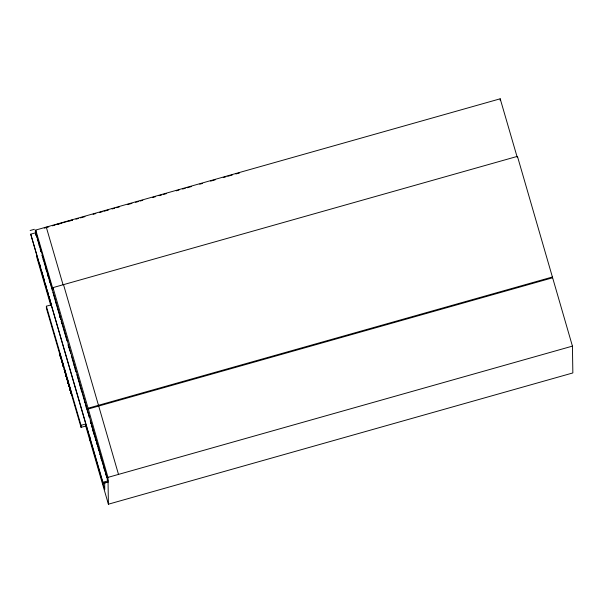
<?xml version="1.0" encoding="UTF-8"?>
<svg xmlns="http://www.w3.org/2000/svg" width="603" height="603" viewBox="0 0 603 603"><rect width="100%" height="100%" fill="white"/><g stroke="black" fill="none" stroke-linecap="round" stroke-linejoin="round"><path stroke-width="0.9" d="M69.662 388L69.059 385.95L69.647 387.608M69.435 387.232L69.94 389.372M64.559 370.332L64.348 369.707L64.77 370.272M69.662 387.767L69.488 386.5M30.15 230.497L34.416 229.291M35.675 233.157L35.253 230.685L35.833 232.66L35.75 230.06L500.196 98.802L517.208 157.27M56.267 224.587L58.981 223.819M60.797 223.306L72.586 219.974M44.29 228.13L48.813 226.849M52.431 225.831L55.137 225.062M56.946 224.55L61.468 223.276M69.601 220.977L72.315 220.208M75.925 219.191L78.639 218.422M80.448 217.909L84.97 216.635M93.103 214.336L95.817 213.568M99.427 212.55L102.141 211.781M103.95 211.269L108.465 209.995M112.083 208.97L114.796 208.208M116.605 207.696L119.311 206.927M127.452 204.628L131.967 203.354M135.585 202.329L138.298 201.56M140.1 201.055L142.813 200.286M152.755 197.475L155.468 196.714M159.086 195.689L161.792 194.92M163.601 194.415L166.315 193.646M176.257 190.834L178.97 190.066M182.581 189.048L185.294 188.279M187.103 187.767L191.626 186.493M199.759 184.194L202.472 183.425M210.605 181.126L215.12 179.852M223.261 177.553L225.967 176.785M227.776 176.272L232.298 174.998M235.909 173.973L239.527 172.955M104.658 482.792L104.764 489.591L30.73 234.168L35.848 232.728L108.035 480.817L102.909 482.264L102.932 483.372L108.05 481.925M35.75 230.06L53.019 289.425L52.996 287.616L517.442 156.358L572.428 346.122L572.85 372.94L108.397 504.198L85.453 425.07M86.425 425.839L81.051 427.354L46.401 308.254L46.371 306.218L51.737 304.703M60.157 355.205L60.315 356.411L59.946 353.622L60.096 354.805M59.946 353.622L60.315 356.35M59.885 354.247L59.946 353.682M60.021 354.572L60.315 356.411M60.157 355.491L60.722 357.458M60.767 356.441C60.843 357.805 60.308 357.27 61.468 359.079L62.019 362.154L61.182 357.986M61.144 359.237L60.782 357.232L60.722 357.707M61.001 358.664L61.197 357.994L61.129 358.453M61.408 359.75L61.468 359.079M61.838 360.353L62.019 362.056M62.071 361.159L63.021 364.883M62.448 362.456L62.38 363.451M62.26 362.991L62.644 362.87L63.217 365.086M62.644 362.931L62.501 363.21M63.044 365.305L63.503 367.174L62.599 364.242L63.021 364.167M63.014 365.147L63.029 364.506M64.325 369.737C64.189 366.775 66.405 376.83 65.124 372.27M64.22 369.375L64.415 368.991M64.92 370.8L65.139 372.978M65.373 373.347L65.335 372.217M65.478 373.709L65.682 373.325M65.757 374.998L65.81 373.739L66.307 376.234L65.614 374.553M65.606 373.86L65.961 374.945M66.179 375.028L66.104 376.295M65.983 375.571L66.767 378.571L66.187 375.518M66.277 376.883L66.586 377.101L66.518 376.528M66.767 378.571L66.835 377.953M67.332 379.483C68.486 386.176 67.468 377.531 67.521 380.357M67.378 380.621L67.958 381.744L67.317 379.702M68.75 384.307L67.966 382.302L68.938 385.973L68.508 383.719M68.425 383.538L68.124 382.325L68.109 382.754M68.87 385.634L68.78 384.646M68.787 385.445L68.554 383.47M69.262 385.943L69.285 386.583M70.43 390.646L70.37 389.772L70.641 391.543L69.639 387.005M69.865 387.948L69.435 387.299L69.571 388.144M70.001 388.86L70.332 390.842L69.79 388.92L70.144 389.312M70.37 389.674L70.332 390.842M71.553 393.736L71.003 392.071L71.682 395.199M71.275 394.015L71.855 395.138M108.397 504.198L107.975 477.38L88.083 408.231L552.536 276.973M88.098 409.06L552.552 277.802M81.051 427.354L81.021 425.326L85.498 424.06M107.975 477.38L572.428 346.122M103.822 483.252L108.08 482.046M60.353 355.129L60.511 355.627M67.853 381.375L67.581 380.561M67.604 381.352C68.116 382.159 66.164 376.34 67.317 380.418M71.749 394.769L71.478 393.955M70.167 389.937L70.521 391.03M62.222 361.996L61.913 361.046M70.423 389.907L70.724 390.97M68.29 382.724L68.433 383.455M68.576 384.699L68.222 383.598M59.893 354.858L59.961 354.345M60.986 358.054L61.129 358.514L60.564 356.561M64.717 371.44L64.574 371.049M63.096 364.755L63.315 365.41M63.519 284.639L118.505 474.41M46.273 227.082L63.029 284.654M52.996 287.616L88.083 408.231M36.331 235.419L35.863 233.828L35.924 235.645M36.534 236.112L36.934 237.492M38.253 242.037L38.66 243.416M38.856 244.109L39.821 247.418M40.582 250.034L40.182 248.655L40.19 249.137M41.14 251.964L40.785 250.727L40.793 251.21M43.069 258.574L43.469 259.961M43.672 260.647L44.027 261.883M44.23 262.576L48.971 278.872M49.597 281.021L49.197 279.641L49.205 280.124M50.69 284.789L49.8 281.714L49.808 282.196M50.916 285.558L51.323 286.938M51.519 287.631L52.416 290.706M52.838 292.169L53.245 293.548M53.463 294.317L54.36 297.392M54.564 298.086L54.963 299.465M55.19 300.234L56.094 303.799M56.283 304.002L56.69 305.389M56.908 306.158L60.805 319.53M61.649 322.454L61.25 321.067L61.257 321.557M62.75 326.215L61.853 323.14L61.86 323.623M62.968 326.992L63.375 328.371M63.571 329.057L64.694 332.909M64.89 333.595L65.297 334.982M65.516 335.75L66.413 338.826M66.616 339.519L67.016 340.899M68.742 346.815L68.139 344.743L68.147 345.225M68.961 347.584L69.865 351.15M71.418 356.026L71.817 357.406M72.074 358.272L72.978 361.385M73.182 362.079L73.687 363.813M74.342 366.059L73.935 364.679L73.943 365.162M76.86 374.712L77.259 376.099M77.508 376.965L78.42 380.078M78.616 380.764L79.121 382.498M79.777 384.752L79.377 383.365L79.385 383.855M81.586 390.978L82.091 392.711M82.294 393.405L82.694 394.784M82.95 395.651L83.855 398.764M84.058 399.457L84.563 401.191M85.211 403.437L84.812 402.058L84.819 402.54M87.028 409.671L87.533 411.404M87.729 412.09L88.136 413.477M88.385 414.344L89.289 417.457M91.121 423.743L90.246 420.743L90.857 423.306L90.849 422.816M91.324 424.429L91.724 425.816M92.395 428.115L91.995 426.736L92.003 427.218M93.736 432.728L95.214 438.275M95.478 438.72L96.081 440.793M97.219 444.705L96.352 441.713L96.359 442.195M97.422 445.398L97.822 446.778M98.967 450.697L98.093 447.705L98.704 450.26L98.696 449.778M99.163 451.391L99.563 452.77M100.279 455.212L99.879 453.833L99.887 454.315M100.791 456.968L100.475 455.906L100.482 456.388M100.987 457.662L101.387 459.041M102.608 463.24L101.703 460.104M102.812 463.926L103.211 465.305M104.432 469.503L103.52 466.368L103.535 466.858M104.636 470.197L105.035 471.576M106.46 476.468L106.859 477.847M43.077 259.064L43.476 260.443M44.238 263.059L44.637 264.438L44.63 263.956M68.343 345.918L68.75 347.298M91.332 424.919L91.731 426.298M93.073 430.904L93.473 432.291L92.598 428.808L92.606 429.291M93.744 433.21L94.143 434.59M95.485 439.203L95.885 440.582M100.995 458.144L101.394 459.524M39.934 264.596L40.718 267.295M41.75 271.403L43.047 275.85M43.559 277.629L44.336 280.297M45.368 283.855L46.145 286.523M47.185 290.081L48.474 294.528M48.994 296.307L50.29 300.754M50.803 302.533L51.579 305.201M30.73 234.168L102.909 482.264M50.705 305.231L36.587 256.546L36.527 254.722M46.371 306.218L81.021 425.326M67.988 381.744L67.106 378.669L67.25 379.43M64.212 369.044L65.471 373.385M65.599 373.8L66.307 376.234M66.481 376.822L66.971 378.511M69.993 388.438L70.129 388.935M63.247 365.252L63.714 367.121L63.089 365.132L63.481 366.338L63.307 365.463M66.353 376.626L66.624 378.006M68.297 383.779L68.086 383.116L68.222 383.516M70.634 390.586L70.853 391.483L70.717 390.857M68.343 383.531L68.546 384.33M71.418 393.751L71.229 392.877M71.214 393.812L70.8 392.123L71.621 394.06M61.762 360.624L61.604 359.637M69.473 387.088L69.413 386.448M60.918 357.044L60.933 357.662M62.78 363.428L62.825 364.559M500.196 98.802L500.256 100.626M107.168 478.91L107.176 479.393M104.123 468.441L104.131 468.93M96.955 443.785L96.962 444.268M94.603 435.72L94.611 436.21M92.862 429.735L92.87 430.218M89.832 436.685L89.892 440.386M86.779 409.286L85.415 404.131L85.422 404.613M86.169 406.731L86.176 407.213M81.345 390.593L79.98 385.438L79.988 385.928M80.734 388.038L80.742 388.528M75.91 371.908L74.538 366.752L74.546 367.235M75.3 369.353L75.307 369.835M70.461 352.732L70.468 353.215M62.591 363.39L62.599 364.242M60.127 317.223L60.134 317.706L59.524 315.15M58.408 311.306L58.416 311.789M57.805 309.233L57.813 309.716M48.074 275.797L48.082 276.28L47.471 273.724M46.356 269.873L46.363 270.363L45.753 267.8M42.715 257.828L42.104 255.273L42.112 255.755M39.218 245.346L39.225 245.828M37.906 241.283L37.296 238.728L37.303 239.218M63.285 366.353L62.818 364.649L63.285 366.353M105.947 474.712L105.344 472.639L105.955 475.194L105.947 474.712"/></g></svg>
